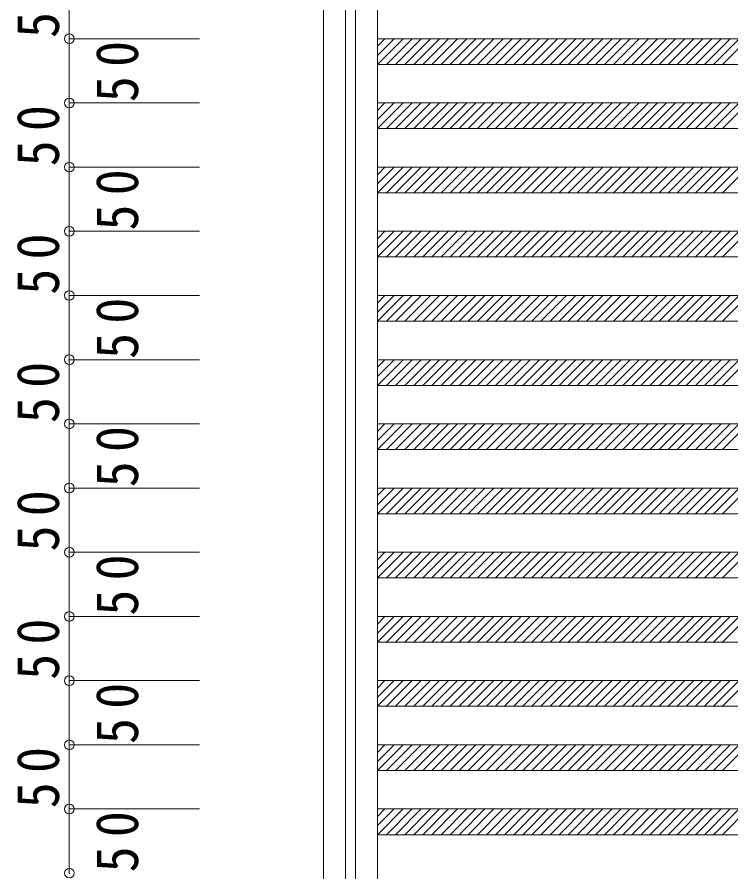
# Model space of a CAD drawing. Units: millimetres at full size, sheet at 1:15. Extents: x -3000 to 2850, y -2151 to 2088.
# Drawn here: x 114 to 670, y -749 to -83 of the extents above; entities that cross this region are included whole.
import ezdxf

# ---------------------------------------------------------------- set-up
doc = ezdxf.new("R2010")
doc.units = ezdxf.units.MM
doc.header["$LTSCALE"] = 15
doc.header["$PDMODE"] = 32
doc.header["$PDSIZE"] = 7.5
doc.layers.add('0-B_寸法', color=7, linetype='Continuous', lineweight=9)
doc.styles.add('ＭＳ ゴシック', font='')
doc.styles.get('ＭＳ ゴシック').set_extended_font_data('MS Gothic')

msp = doc.modelspace()

# ---------------------------------------------------------------- linework, layer by layer
at = {"layer": '0-B_寸法', "color": 5}
for p, q in [((369.48, 683.12), (369.48, -1712.88)), ((377.28, 683.12), (377.28, -1712.88))]:
    msp.add_line(p, q, dxfattribs=at)
at = {"layer": '0-B_寸法'}
for p, q in [((394.38, 685.12), (394.38, -1714.88)), ((407.34, -99.88), (394.38, -112.85)), ((400.27, -99.88), (394.38, -105.78)), ((394.38, -99.88), (1180.38, -99.88)), ((414.41, -99.88), (394.41, -119.88)), ((421.48, -99.88), (401.48, -119.88)), ((428.55, -99.88), (408.55, -119.88)), ((435.62, -99.88), (415.62, -119.88)), ((442.7, -99.88), (422.7, -119.88)), ((449.77, -99.88), (429.77, -119.88)), ((456.84, -99.88), (436.84, -119.88)), ((463.91, -99.88), (443.91, -119.88)), ((470.98, -99.88), (450.98, -119.88)), ((478.05, -99.88), (458.05, -119.88)), ((485.12, -99.88), (465.12, -119.88)), ((492.19, -99.88), (472.19, -119.88)), ((499.26, -99.88), (479.26, -119.88)), ((506.34, -99.88), (486.34, -119.88)), ((513.41, -99.88), (493.41, -119.88)), ((520.48, -99.88), (500.48, -119.88)), ((527.55, -99.88), (507.55, -119.88)), ((534.62, -99.88), (514.62, -119.88)), ((541.69, -99.88), (521.69, -119.88)), ((548.76, -99.88), (528.76, -119.88)), ((555.83, -99.88), (535.83, -119.88)), ((562.9, -99.88), (542.9, -119.88)), ((569.97, -99.88), (549.97, -119.88)), ((577.05, -99.88), (557.05, -119.88)), ((584.12, -99.88), (564.12, -119.88)), ((591.19, -99.88), (571.19, -119.88)), ((598.26, -99.88), (578.26, -119.88)), ((605.33, -99.88), (585.33, -119.88)), ((612.4, -99.88), (592.4, -119.88)), ((619.47, -99.88), (599.47, -119.88)), ((626.54, -99.88), (606.54, -119.88)), ((633.61, -99.88), (613.61, -119.88)), ((640.69, -99.88), (620.69, -119.88)), ((647.76, -99.88), (627.76, -119.88)), ((654.83, -99.88), (634.83, -119.88)), ((661.9, -99.88), (641.9, -119.88)), ((668.97, -99.88), (648.97, -119.88)), ((676.04, -99.88), (656.04, -119.88)), ((683.11, -99.88), (663.11, -119.88)), ((394.38, -119.88), (1180.38, -119.88)), ((407.34, -149.88), (394.38, -162.85)), ((400.27, -149.88), (394.38, -155.78)), ((394.38, -149.88), (1180.38, -149.88)), ((414.41, -149.88), (394.41, -169.88)), ((421.48, -149.88), (401.48, -169.88)), ((428.55, -149.88), (408.55, -169.88)), ((435.62, -149.88), (415.62, -169.88)), ((442.7, -149.88), (422.7, -169.88)), ((449.77, -149.88), (429.77, -169.88)), ((456.84, -149.88), (436.84, -169.88)), ((463.91, -149.88), (443.91, -169.88)), ((470.98, -149.88), (450.98, -169.88)), ((478.05, -149.88), (458.05, -169.88)), ((485.12, -149.88), (465.12, -169.88)), ((492.19, -149.88), (472.19, -169.88)), ((499.26, -149.88), (479.26, -169.88)), ((506.34, -149.88), (486.34, -169.88)), ((513.41, -149.88), (493.41, -169.88)), ((520.48, -149.88), (500.48, -169.88)), ((527.55, -149.88), (507.55, -169.88)), ((534.62, -149.88), (514.62, -169.88)), ((541.69, -149.88), (521.69, -169.88)), ((548.76, -149.88), (528.76, -169.88)), ((555.83, -149.88), (535.83, -169.88)), ((562.9, -149.88), (542.9, -169.88)), ((569.97, -149.88), (549.97, -169.88)), ((577.05, -149.88), (557.05, -169.88)), ((584.12, -149.88), (564.12, -169.88)), ((591.19, -149.88), (571.19, -169.88)), ((598.26, -149.88), (578.26, -169.88)), ((605.33, -149.88), (585.33, -169.88)), ((612.4, -149.88), (592.4, -169.88)), ((619.47, -149.88), (599.47, -169.88)), ((626.54, -149.88), (606.54, -169.88)), ((633.61, -149.88), (613.61, -169.88)), ((640.69, -149.88), (620.69, -169.88)), ((647.76, -149.88), (627.76, -169.88)), ((654.83, -149.88), (634.83, -169.88)), ((661.9, -149.88), (641.9, -169.88)), ((668.97, -149.88), (648.97, -169.88)), ((676.04, -149.88), (656.04, -169.88)), ((683.11, -149.88), (663.11, -169.88)), ((394.38, -169.88), (1180.38, -169.88)), ((407.34, -199.88), (394.38, -212.85)), ((400.27, -199.88), (394.38, -205.78)), ((394.38, -199.88), (1180.38, -199.88)), ((414.41, -199.88), (394.41, -219.88)), ((421.48, -199.88), (401.48, -219.88)), ((428.55, -199.88), (408.55, -219.88)), ((435.62, -199.88), (415.62, -219.88)), ((442.7, -199.88), (422.7, -219.88)), ((449.77, -199.88), (429.77, -219.88)), ((456.84, -199.88), (436.84, -219.88)), ((463.91, -199.88), (443.91, -219.88)), ((470.98, -199.88), (450.98, -219.88)), ((478.05, -199.88), (458.05, -219.88)), ((485.12, -199.88), (465.12, -219.88)), ((492.19, -199.88), (472.19, -219.88)), ((499.26, -199.88), (479.26, -219.88)), ((506.34, -199.88), (486.34, -219.88)), ((513.41, -199.88), (493.41, -219.88)), ((520.48, -199.88), (500.48, -219.88)), ((527.55, -199.88), (507.55, -219.88)), ((534.62, -199.88), (514.62, -219.88)), ((541.69, -199.88), (521.69, -219.88)), ((548.76, -199.88), (528.76, -219.88)), ((555.83, -199.88), (535.83, -219.88)), ((562.9, -199.88), (542.9, -219.88)), ((569.97, -199.88), (549.97, -219.88)), ((577.05, -199.88), (557.05, -219.88)), ((584.12, -199.88), (564.12, -219.88)), ((591.19, -199.88), (571.19, -219.88)), ((598.26, -199.88), (578.26, -219.88)), ((605.33, -199.88), (585.33, -219.88)), ((612.4, -199.88), (592.4, -219.88)), ((619.47, -199.88), (599.47, -219.88)), ((626.54, -199.88), (606.54, -219.88)), ((633.61, -199.88), (613.61, -219.88)), ((640.69, -199.88), (620.69, -219.88)), ((647.76, -199.88), (627.76, -219.88)), ((654.83, -199.88), (634.83, -219.88)), ((661.9, -199.88), (641.9, -219.88)), ((668.97, -199.88), (648.97, -219.88)), ((676.04, -199.88), (656.04, -219.88)), ((683.11, -199.88), (663.11, -219.88)), ((394.38, -219.88), (1180.38, -219.88)), ((407.34, -249.88), (394.38, -262.85)), ((400.27, -249.88), (394.38, -255.78)), ((394.38, -249.88), (1180.38, -249.88)), ((414.41, -249.88), (394.41, -269.88)), ((421.48, -249.88), (401.48, -269.88)), ((428.55, -249.88), (408.55, -269.88)), ((435.62, -249.88), (415.62, -269.88)), ((442.7, -249.88), (422.7, -269.88)), ((449.77, -249.88), (429.77, -269.88)), ((456.84, -249.88), (436.84, -269.88)), ((463.91, -249.88), (443.91, -269.88)), ((470.98, -249.88), (450.98, -269.88)), ((478.05, -249.88), (458.05, -269.88)), ((485.12, -249.88), (465.12, -269.88)), ((492.19, -249.88), (472.19, -269.88)), ((499.26, -249.88), (479.26, -269.88)), ((506.34, -249.88), (486.34, -269.88)), ((513.41, -249.88), (493.41, -269.88)), ((520.48, -249.88), (500.48, -269.88)), ((527.55, -249.88), (507.55, -269.88)), ((534.62, -249.88), (514.62, -269.88)), ((541.69, -249.88), (521.69, -269.88)), ((548.76, -249.88), (528.76, -269.88)), ((555.83, -249.88), (535.83, -269.88)), ((562.9, -249.88), (542.9, -269.88)), ((569.97, -249.88), (549.97, -269.88)), ((577.05, -249.88), (557.05, -269.88)), ((584.12, -249.88), (564.12, -269.88)), ((591.19, -249.88), (571.19, -269.88)), ((598.26, -249.88), (578.26, -269.88)), ((605.33, -249.88), (585.33, -269.88)), ((612.4, -249.88), (592.4, -269.88)), ((619.47, -249.88), (599.47, -269.88)), ((626.54, -249.88), (606.54, -269.88)), ((633.61, -249.88), (613.61, -269.88)), ((640.69, -249.88), (620.69, -269.88)), ((647.76, -249.88), (627.76, -269.88)), ((654.83, -249.88), (634.83, -269.88)), ((661.9, -249.88), (641.9, -269.88)), ((668.97, -249.88), (648.97, -269.88)), ((676.04, -249.88), (656.04, -269.88)), ((683.11, -249.88), (663.11, -269.88)), ((394.38, -269.88), (1180.38, -269.88)), ((407.34, -299.88), (394.38, -312.85)), ((400.27, -299.88), (394.38, -305.78)), ((394.38, -299.88), (1180.38, -299.88)), ((414.41, -299.88), (394.41, -319.88)), ((421.48, -299.88), (401.48, -319.88)), ((428.55, -299.88), (408.55, -319.88)), ((435.62, -299.88), (415.62, -319.88)), ((442.7, -299.88), (422.7, -319.88)), ((449.77, -299.88), (429.77, -319.88)), ((456.84, -299.88), (436.84, -319.88)), ((463.91, -299.88), (443.91, -319.88)), ((470.98, -299.88), (450.98, -319.88)), ((478.05, -299.88), (458.05, -319.88)), ((485.12, -299.88), (465.12, -319.88)), ((492.19, -299.88), (472.19, -319.88)), ((499.26, -299.88), (479.26, -319.88)), ((506.34, -299.88), (486.34, -319.88)), ((513.41, -299.88), (493.41, -319.88)), ((520.48, -299.88), (500.48, -319.88)), ((527.55, -299.88), (507.55, -319.88)), ((534.62, -299.88), (514.62, -319.88)), ((541.69, -299.88), (521.69, -319.88)), ((548.76, -299.88), (528.76, -319.88)), ((555.83, -299.88), (535.83, -319.88)), ((562.9, -299.88), (542.9, -319.88)), ((569.97, -299.88), (549.97, -319.88)), ((577.05, -299.88), (557.05, -319.88)), ((584.12, -299.88), (564.12, -319.88)), ((591.19, -299.88), (571.19, -319.88)), ((598.26, -299.88), (578.26, -319.88)), ((605.33, -299.88), (585.33, -319.88)), ((612.4, -299.88), (592.4, -319.88)), ((619.47, -299.88), (599.47, -319.88)), ((626.54, -299.88), (606.54, -319.88)), ((633.61, -299.88), (613.61, -319.88)), ((640.69, -299.88), (620.69, -319.88)), ((647.76, -299.88), (627.76, -319.88)), ((654.83, -299.88), (634.83, -319.88)), ((661.9, -299.88), (641.9, -319.88)), ((668.97, -299.88), (648.97, -319.88)), ((676.04, -299.88), (656.04, -319.88)), ((683.11, -299.88), (663.11, -319.88)), ((394.38, -319.88), (1180.38, -319.88)), ((407.34, -349.88), (394.38, -362.85)), ((400.27, -349.88), (394.38, -355.78)), ((394.38, -349.88), (1180.38, -349.88)), ((414.41, -349.88), (394.41, -369.88)), ((421.48, -349.88), (401.48, -369.88)), ((428.55, -349.88), (408.55, -369.88)), ((435.62, -349.88), (415.62, -369.88)), ((442.7, -349.88), (422.7, -369.88)), ((449.77, -349.88), (429.77, -369.88)), ((456.84, -349.88), (436.84, -369.88)), ((463.91, -349.88), (443.91, -369.88)), ((470.98, -349.88), (450.98, -369.88)), ((478.05, -349.88), (458.05, -369.88)), ((485.12, -349.88), (465.12, -369.88)), ((492.19, -349.88), (472.19, -369.88)), ((499.26, -349.88), (479.26, -369.88)), ((506.34, -349.88), (486.34, -369.88)), ((513.41, -349.88), (493.41, -369.88)), ((520.48, -349.88), (500.48, -369.88)), ((527.55, -349.88), (507.55, -369.88)), ((534.62, -349.88), (514.62, -369.88)), ((541.69, -349.88), (521.69, -369.88)), ((548.76, -349.88), (528.76, -369.88)), ((555.83, -349.88), (535.83, -369.88)), ((562.9, -349.88), (542.9, -369.88)), ((569.97, -349.88), (549.97, -369.88)), ((577.05, -349.88), (557.05, -369.88)), ((584.12, -349.88), (564.12, -369.88)), ((591.19, -349.88), (571.19, -369.88)), ((598.26, -349.88), (578.26, -369.88)), ((605.33, -349.88), (585.33, -369.88)), ((612.4, -349.88), (592.4, -369.88)), ((619.47, -349.88), (599.47, -369.88)), ((626.54, -349.88), (606.54, -369.88)), ((633.61, -349.88), (613.61, -369.88)), ((640.69, -349.88), (620.69, -369.88)), ((647.76, -349.88), (627.76, -369.88)), ((654.83, -349.88), (634.83, -369.88)), ((661.9, -349.88), (641.9, -369.88)), ((668.97, -349.88), (648.97, -369.88)), ((676.04, -349.88), (656.04, -369.88)), ((683.11, -349.88), (663.11, -369.88)), ((394.38, -369.88), (1180.38, -369.88)), ((407.34, -399.88), (394.38, -412.85)), ((400.27, -399.88), (394.38, -405.78)), ((394.38, -399.88), (1180.38, -399.88)), ((414.41, -399.88), (394.41, -419.88)), ((421.48, -399.88), (401.48, -419.88)), ((428.55, -399.88), (408.55, -419.88)), ((435.62, -399.88), (415.62, -419.88)), ((442.7, -399.88), (422.7, -419.88)), ((449.77, -399.88), (429.77, -419.88)), ((456.84, -399.88), (436.84, -419.88)), ((463.91, -399.88), (443.91, -419.88)), ((470.98, -399.88), (450.98, -419.88)), ((478.05, -399.88), (458.05, -419.88)), ((485.12, -399.88), (465.12, -419.88)), ((492.19, -399.88), (472.19, -419.88)), ((499.26, -399.88), (479.26, -419.88)), ((506.34, -399.88), (486.34, -419.88)), ((513.41, -399.88), (493.41, -419.88)), ((520.48, -399.88), (500.48, -419.88)), ((527.55, -399.88), (507.55, -419.88)), ((534.62, -399.88), (514.62, -419.88)), ((541.69, -399.88), (521.69, -419.88)), ((548.76, -399.88), (528.76, -419.88)), ((555.83, -399.88), (535.83, -419.88)), ((562.9, -399.88), (542.9, -419.88)), ((569.97, -399.88), (549.97, -419.88)), ((577.05, -399.88), (557.05, -419.88)), ((584.12, -399.88), (564.12, -419.88)), ((591.19, -399.88), (571.19, -419.88)), ((598.26, -399.88), (578.26, -419.88)), ((605.33, -399.88), (585.33, -419.88)), ((612.4, -399.88), (592.4, -419.88)), ((619.47, -399.88), (599.47, -419.88)), ((626.54, -399.88), (606.54, -419.88)), ((633.61, -399.88), (613.61, -419.88)), ((640.69, -399.88), (620.69, -419.88)), ((647.76, -399.88), (627.76, -419.88)), ((654.83, -399.88), (634.83, -419.88)), ((661.9, -399.88), (641.9, -419.88)), ((668.97, -399.88), (648.97, -419.88)), ((676.04, -399.88), (656.04, -419.88)), ((683.11, -399.88), (663.11, -419.88)), ((394.38, -419.88), (1180.38, -419.88)), ((407.34, -449.88), (394.38, -462.85)), ((400.27, -449.88), (394.38, -455.78)), ((394.38, -449.88), (1180.38, -449.88)), ((414.41, -449.88), (394.41, -469.88)), ((421.48, -449.88), (401.48, -469.88)), ((428.55, -449.88), (408.55, -469.88)), ((435.62, -449.88), (415.62, -469.88)), ((442.7, -449.88), (422.7, -469.88)), ((449.77, -449.88), (429.77, -469.88)), ((456.84, -449.88), (436.84, -469.88)), ((463.91, -449.88), (443.91, -469.88)), ((470.98, -449.88), (450.98, -469.88)), ((478.05, -449.88), (458.05, -469.88)), ((485.12, -449.88), (465.12, -469.88)), ((492.19, -449.88), (472.19, -469.88)), ((499.26, -449.88), (479.26, -469.88)), ((506.34, -449.88), (486.34, -469.88)), ((513.41, -449.88), (493.41, -469.88)), ((520.48, -449.88), (500.48, -469.88)), ((527.55, -449.88), (507.55, -469.88)), ((534.62, -449.88), (514.62, -469.88)), ((541.69, -449.88), (521.69, -469.88)), ((548.76, -449.88), (528.76, -469.88)), ((555.83, -449.88), (535.83, -469.88)), ((562.9, -449.88), (542.9, -469.88)), ((569.97, -449.88), (549.97, -469.88)), ((577.05, -449.88), (557.05, -469.88)), ((584.12, -449.88), (564.12, -469.88)), ((591.19, -449.88), (571.19, -469.88)), ((598.26, -449.88), (578.26, -469.88)), ((605.33, -449.88), (585.33, -469.88)), ((612.4, -449.88), (592.4, -469.88)), ((619.47, -449.88), (599.47, -469.88)), ((626.54, -449.88), (606.54, -469.88)), ((633.61, -449.88), (613.61, -469.88)), ((640.69, -449.88), (620.69, -469.88)), ((647.76, -449.88), (627.76, -469.88)), ((654.83, -449.88), (634.83, -469.88)), ((661.9, -449.88), (641.9, -469.88)), ((668.97, -449.88), (648.97, -469.88)), ((676.04, -449.88), (656.04, -469.88)), ((683.11, -449.88), (663.11, -469.88)), ((394.38, -469.88), (1180.38, -469.88)), ((407.34, -499.88), (394.38, -512.85)), ((400.27, -499.88), (394.38, -505.78)), ((394.38, -499.88), (1180.38, -499.88)), ((414.41, -499.88), (394.41, -519.88)), ((421.48, -499.88), (401.48, -519.88)), ((428.55, -499.88), (408.55, -519.88)), ((435.62, -499.88), (415.62, -519.88)), ((442.7, -499.88), (422.7, -519.88)), ((449.77, -499.88), (429.77, -519.88)), ((456.84, -499.88), (436.84, -519.88)), ((463.91, -499.88), (443.91, -519.88)), ((470.98, -499.88), (450.98, -519.88)), ((478.05, -499.88), (458.05, -519.88)), ((485.12, -499.88), (465.12, -519.88)), ((492.19, -499.88), (472.19, -519.88)), ((499.26, -499.88), (479.26, -519.88)), ((506.34, -499.88), (486.34, -519.88)), ((513.41, -499.88), (493.41, -519.88)), ((520.48, -499.88), (500.48, -519.88)), ((527.55, -499.88), (507.55, -519.88)), ((534.62, -499.88), (514.62, -519.88)), ((541.69, -499.88), (521.69, -519.88)), ((548.76, -499.88), (528.76, -519.88)), ((555.83, -499.88), (535.83, -519.88)), ((562.9, -499.88), (542.9, -519.88)), ((569.97, -499.88), (549.97, -519.88)), ((577.05, -499.88), (557.05, -519.88)), ((584.12, -499.88), (564.12, -519.88)), ((591.19, -499.88), (571.19, -519.88)), ((598.26, -499.88), (578.26, -519.88)), ((605.33, -499.88), (585.33, -519.88)), ((612.4, -499.88), (592.4, -519.88)), ((619.47, -499.88), (599.47, -519.88)), ((626.54, -499.88), (606.54, -519.88)), ((633.61, -499.88), (613.61, -519.88)), ((640.69, -499.88), (620.69, -519.88)), ((647.76, -499.88), (627.76, -519.88)), ((654.83, -499.88), (634.83, -519.88)), ((661.9, -499.88), (641.9, -519.88)), ((668.97, -499.88), (648.97, -519.88)), ((676.04, -499.88), (656.04, -519.88)), ((683.11, -499.88), (663.11, -519.88)), ((394.38, -519.88), (1180.38, -519.88)), ((407.34, -549.88), (394.38, -562.85)), ((400.27, -549.88), (394.38, -555.78)), ((394.38, -549.88), (1180.38, -549.88)), ((414.41, -549.88), (394.41, -569.88)), ((421.48, -549.88), (401.48, -569.88)), ((428.55, -549.88), (408.55, -569.88)), ((435.62, -549.88), (415.62, -569.88)), ((442.7, -549.88), (422.7, -569.88)), ((449.77, -549.88), (429.77, -569.88)), ((456.84, -549.88), (436.84, -569.88)), ((463.91, -549.88), (443.91, -569.88)), ((470.98, -549.88), (450.98, -569.88)), ((478.05, -549.88), (458.05, -569.88)), ((485.12, -549.88), (465.12, -569.88)), ((492.19, -549.88), (472.19, -569.88)), ((499.26, -549.88), (479.26, -569.88)), ((506.34, -549.88), (486.34, -569.88)), ((513.41, -549.88), (493.41, -569.88)), ((520.48, -549.88), (500.48, -569.88)), ((527.55, -549.88), (507.55, -569.88)), ((534.62, -549.88), (514.62, -569.88)), ((541.69, -549.88), (521.69, -569.88)), ((548.76, -549.88), (528.76, -569.88)), ((555.83, -549.88), (535.83, -569.88)), ((562.9, -549.88), (542.9, -569.88)), ((569.97, -549.88), (549.97, -569.88)), ((577.05, -549.88), (557.05, -569.88)), ((584.12, -549.88), (564.12, -569.88)), ((591.19, -549.88), (571.19, -569.88)), ((598.26, -549.88), (578.26, -569.88)), ((605.33, -549.88), (585.33, -569.88)), ((612.4, -549.88), (592.4, -569.88)), ((619.47, -549.88), (599.47, -569.88)), ((626.54, -549.88), (606.54, -569.88)), ((633.61, -549.88), (613.61, -569.88)), ((640.69, -549.88), (620.69, -569.88)), ((647.76, -549.88), (627.76, -569.88)), ((654.83, -549.88), (634.83, -569.88)), ((661.9, -549.88), (641.9, -569.88)), ((668.97, -549.88), (648.97, -569.88)), ((676.04, -549.88), (656.04, -569.88)), ((683.11, -549.88), (663.11, -569.88)), ((394.38, -569.88), (1180.38, -569.88)), ((407.34, -599.88), (394.38, -612.85)), ((400.27, -599.88), (394.38, -605.78)), ((394.38, -599.88), (1180.38, -599.88)), ((414.41, -599.88), (394.41, -619.88)), ((421.48, -599.88), (401.48, -619.88)), ((428.55, -599.88), (408.55, -619.88)), ((435.62, -599.88), (415.62, -619.88)), ((442.7, -599.88), (422.7, -619.88)), ((449.77, -599.88), (429.77, -619.88)), ((456.84, -599.88), (436.84, -619.88)), ((463.91, -599.88), (443.91, -619.88)), ((470.98, -599.88), (450.98, -619.88)), ((478.05, -599.88), (458.05, -619.88)), ((485.12, -599.88), (465.12, -619.88)), ((492.19, -599.88), (472.19, -619.88)), ((499.26, -599.88), (479.26, -619.88)), ((506.34, -599.88), (486.34, -619.88)), ((513.41, -599.88), (493.41, -619.88)), ((520.48, -599.88), (500.48, -619.88)), ((527.55, -599.88), (507.55, -619.88)), ((534.62, -599.88), (514.62, -619.88)), ((541.69, -599.88), (521.69, -619.88)), ((548.76, -599.88), (528.76, -619.88)), ((555.83, -599.88), (535.83, -619.88)), ((562.9, -599.88), (542.9, -619.88)), ((569.97, -599.88), (549.97, -619.88)), ((577.05, -599.88), (557.05, -619.88)), ((584.12, -599.88), (564.12, -619.88)), ((591.19, -599.88), (571.19, -619.88)), ((598.26, -599.88), (578.26, -619.88)), ((605.33, -599.88), (585.33, -619.88)), ((612.4, -599.88), (592.4, -619.88)), ((619.47, -599.88), (599.47, -619.88)), ((626.54, -599.88), (606.54, -619.88)), ((633.61, -599.88), (613.61, -619.88)), ((640.69, -599.88), (620.69, -619.88)), ((647.76, -599.88), (627.76, -619.88)), ((654.83, -599.88), (634.83, -619.88)), ((661.9, -599.88), (641.9, -619.88)), ((668.97, -599.88), (648.97, -619.88)), ((676.04, -599.88), (656.04, -619.88)), ((683.11, -599.88), (663.11, -619.88)), ((394.38, -619.88), (1180.38, -619.88)), ((407.34, -649.88), (394.38, -662.85)), ((400.27, -649.88), (394.38, -655.78)), ((394.38, -649.88), (1180.38, -649.88)), ((414.41, -649.88), (394.41, -669.88)), ((421.48, -649.88), (401.48, -669.88)), ((428.55, -649.88), (408.55, -669.88)), ((435.62, -649.88), (415.62, -669.88)), ((442.7, -649.88), (422.7, -669.88)), ((449.77, -649.88), (429.77, -669.88)), ((456.84, -649.88), (436.84, -669.88)), ((463.91, -649.88), (443.91, -669.88)), ((470.98, -649.88), (450.98, -669.88)), ((478.05, -649.88), (458.05, -669.88)), ((485.12, -649.88), (465.12, -669.88)), ((492.19, -649.88), (472.19, -669.88)), ((499.26, -649.88), (479.26, -669.88)), ((506.34, -649.88), (486.34, -669.88)), ((513.41, -649.88), (493.41, -669.88)), ((520.48, -649.88), (500.48, -669.88)), ((527.55, -649.88), (507.55, -669.88)), ((534.62, -649.88), (514.62, -669.88)), ((541.69, -649.88), (521.69, -669.88)), ((548.76, -649.88), (528.76, -669.88)), ((555.83, -649.88), (535.83, -669.88)), ((562.9, -649.88), (542.9, -669.88)), ((569.97, -649.88), (549.97, -669.88)), ((577.05, -649.88), (557.05, -669.88)), ((584.12, -649.88), (564.12, -669.88)), ((591.19, -649.88), (571.19, -669.88)), ((598.26, -649.88), (578.26, -669.88)), ((605.33, -649.88), (585.33, -669.88)), ((612.4, -649.88), (592.4, -669.88)), ((619.47, -649.88), (599.47, -669.88)), ((626.54, -649.88), (606.54, -669.88)), ((633.61, -649.88), (613.61, -669.88)), ((640.69, -649.88), (620.69, -669.88)), ((647.76, -649.88), (627.76, -669.88)), ((654.83, -649.88), (634.83, -669.88)), ((661.9, -649.88), (641.9, -669.88)), ((668.97, -649.88), (648.97, -669.88)), ((676.04, -649.88), (656.04, -669.88)), ((683.11, -649.88), (663.11, -669.88)), ((394.38, -669.88), (1180.38, -669.88)), ((407.34, -699.88), (394.38, -712.85)), ((400.27, -699.88), (394.38, -705.78)), ((394.38, -699.88), (1180.38, -699.88)), ((414.41, -699.88), (394.41, -719.88)), ((421.48, -699.88), (401.48, -719.88)), ((428.55, -699.88), (408.55, -719.88)), ((435.62, -699.88), (415.62, -719.88)), ((442.7, -699.88), (422.7, -719.88)), ((449.77, -699.88), (429.77, -719.88)), ((456.84, -699.88), (436.84, -719.88)), ((463.91, -699.88), (443.91, -719.88)), ((470.98, -699.88), (450.98, -719.88)), ((478.05, -699.88), (458.05, -719.88)), ((485.12, -699.88), (465.12, -719.88)), ((492.19, -699.88), (472.19, -719.88)), ((499.26, -699.88), (479.26, -719.88)), ((506.34, -699.88), (486.34, -719.88)), ((513.41, -699.88), (493.41, -719.88)), ((520.48, -699.88), (500.48, -719.88)), ((527.55, -699.88), (507.55, -719.88)), ((534.62, -699.88), (514.62, -719.88)), ((541.69, -699.88), (521.69, -719.88)), ((548.76, -699.88), (528.76, -719.88)), ((555.83, -699.88), (535.83, -719.88)), ((562.9, -699.88), (542.9, -719.88)), ((569.97, -699.88), (549.97, -719.88)), ((577.05, -699.88), (557.05, -719.88)), ((584.12, -699.88), (564.12, -719.88)), ((591.19, -699.88), (571.19, -719.88)), ((598.26, -699.88), (578.26, -719.88)), ((605.33, -699.88), (585.33, -719.88)), ((612.4, -699.88), (592.4, -719.88)), ((619.47, -699.88), (599.47, -719.88)), ((626.54, -699.88), (606.54, -719.88)), ((633.61, -699.88), (613.61, -719.88)), ((640.69, -699.88), (620.69, -719.88)), ((647.76, -699.88), (627.76, -719.88)), ((654.83, -699.88), (634.83, -719.88)), ((661.9, -699.88), (641.9, -719.88)), ((668.97, -699.88), (648.97, -719.88)), ((676.04, -699.88), (656.04, -719.88)), ((683.11, -699.88), (663.11, -719.88)), ((394.38, -719.88), (1180.38, -719.88))]:
    msp.add_line(p, q, dxfattribs=at)
at = {"layer": '0-B_寸法', "color": 3}
for p, q in [((154.49, -49.88), (154.49, -99.88)), ((154.49, -99.88), (154.49, -149.88)), ((154.49, -99.88), (255.78, -99.88)), ((154.49, -149.88), (154.49, -199.88)), ((154.49, -149.88), (255.78, -149.88)), ((154.49, -199.88), (154.49, -249.88)), ((154.49, -199.88), (255.78, -199.88)), ((154.49, -249.88), (154.49, -299.88)), ((154.49, -249.88), (255.78, -249.88)), ((154.49, -299.88), (154.49, -349.88)), ((154.49, -299.88), (255.78, -299.88)), ((154.49, -349.88), (154.49, -399.88)), ((154.49, -349.88), (255.78, -349.88)), ((154.49, -399.88), (154.49, -449.88)), ((154.49, -399.88), (255.78, -399.88)), ((154.49, -449.88), (154.49, -499.88)), ((154.49, -449.88), (255.78, -449.88)), ((154.49, -499.88), (154.49, -549.88)), ((154.49, -499.88), (255.78, -499.88)), ((154.49, -549.88), (154.49, -599.88)), ((154.49, -549.88), (255.78, -549.88)), ((154.49, -599.88), (154.49, -649.88)), ((154.49, -599.88), (255.78, -599.88)), ((154.49, -649.88), (154.49, -699.88)), ((154.49, -649.88), (255.78, -649.88)), ((154.49, -699.88), (154.49, -749.88)), ((154.49, -699.88), (255.78, -699.88))]:
    msp.add_line(p, q, dxfattribs=at)
at = {"layer": '0-B_寸法'}
msp.add_lwpolyline([(352.38, 683.12), (352.38, -1712.88), (394.38, -1712.88)], dxfattribs=at)
at = {"layer": '0-B_寸法', "color": 3}
for p in [(154.49, -99.88), (154.49, -149.88), (154.49, -199.88), (154.49, -249.88), (154.49, -299.88), (154.49, -349.88), (154.49, -399.88), (154.49, -449.88), (154.49, -499.88), (154.49, -549.88), (154.49, -599.88), (154.49, -649.88), (154.49, -699.88), (154.49, -749.88)]:
    msp.add_point(p, dxfattribs=at)

# ---------------------------------------------------------------- texts
at = {"layer": '0-B_寸法', "char_height": 32.99, "attachment_point": 7, "rotation": 90, "style": 'ＭＳ ゴシック'}
for insert in [(146.99, -99.26), (208.58, -149.26), (146.99, -199.26), (208.58, -249.26), (146.99, -299.26), (208.58, -349.26), (146.99, -399.26), (208.58, -449.26), (146.99, -499.26), (208.58, -549.26), (146.99, -599.26), (208.58, -649.26), (146.99, -699.26), (208.58, -749.26)]:
    msp.add_mtext('\\T1.36;\\W0.9;50', dxfattribs=dict(at, insert=insert))

doc.saveas('drawing.dxf')
